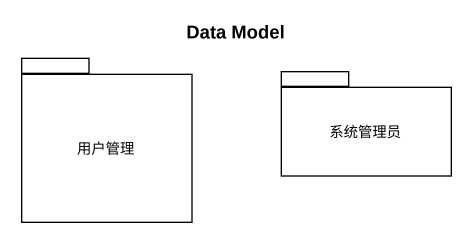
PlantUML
@startuml
title Data Model
package 用户管理 {
}
package 系统管理员 {
}
@enduml
